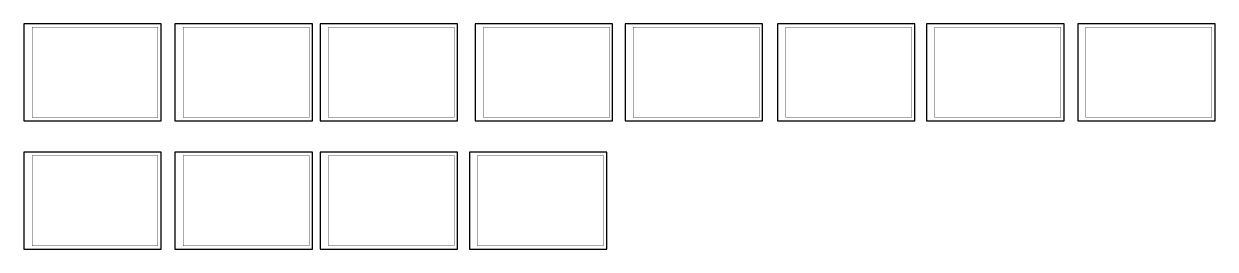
# Model space of a CAD drawing. Extents: x 380662 to 384336, y 3073712 to 3075492.
# Drawn here: x 382515 to 384336, y 3073712 to 3074056 of the extents above; entities that cross this region are included whole.
import ezdxf

# ---------------------------------------------------------------- set-up
doc = ezdxf.new("R2010")
doc.units = 0
doc.header["$LTSCALE"] = 0.5
doc.layers.add('TWT_TITLE', color=7, linetype='CONTINUOUS')

msp = doc.modelspace()

# ---------------------------------------------------------------- linework, layer by layer
at = {"layer": 'TWT_TITLE', "linetype": 'Continuous'}
for points in [[(382515, 3073908), (382725, 3073908), (382725, 3074056.5), (382515, 3074056.5)], [(382746, 3073908), (382956, 3073908), (382956, 3074056.5), (382746, 3074056.5)], [(382968, 3073908), (383178, 3073908), (383178, 3074056.5), (382968, 3074056.5)], [(383205, 3073908), (383415, 3073908), (383415, 3074056.5), (383205, 3074056.5)], [(383434, 3073908), (383644, 3073908), (383644, 3074056.5), (383434, 3074056.5)], [(383667, 3073908), (383877, 3073908), (383877, 3074056.5), (383667, 3074056.5)], [(383895, 3073908), (384105, 3073908), (384105, 3074056.5), (383895, 3074056.5)], [(384126, 3073908), (384336, 3073908), (384336, 3074056.5), (384126, 3074056.5)], [(382515, 3073711.5), (382725, 3073711.5), (382725, 3073860), (382515, 3073860)], [(382746, 3073711.5), (382956, 3073711.5), (382956, 3073860), (382746, 3073860)], [(382968, 3073711.5), (383178, 3073711.5), (383178, 3073860), (382968, 3073860)], [(383196, 3073711.5), (383406, 3073711.5), (383406, 3073860), (383196, 3073860)]]:
    msp.add_lwpolyline(points, close=True, dxfattribs=at)
at = {"layer": 'TWT_TITLE', "linetype": 'Continuous', "const_width": 0.5}
for points in [[(382527.5, 3073913), (382720, 3073913), (382720, 3074051.5), (382527.5, 3074051.5)], [(382758.5, 3073913), (382951, 3073913), (382951, 3074051.5), (382758.5, 3074051.5)], [(382980.5, 3073913), (383173, 3073913), (383173, 3074051.5), (382980.5, 3074051.5)], [(383217.5, 3073913), (383410, 3073913), (383410, 3074051.5), (383217.5, 3074051.5)], [(383446.5, 3073913), (383639, 3073913), (383639, 3074051.5), (383446.5, 3074051.5)], [(383679.5, 3073913), (383872, 3073913), (383872, 3074051.5), (383679.5, 3074051.5)], [(383907.5, 3073913), (384100, 3073913), (384100, 3074051.5), (383907.5, 3074051.5)], [(384138.5, 3073913), (384331, 3073913), (384331, 3074051.5), (384138.5, 3074051.5)], [(382527.5, 3073716.5), (382720, 3073716.5), (382720, 3073855), (382527.5, 3073855)], [(382758.5, 3073716.5), (382951, 3073716.5), (382951, 3073855), (382758.5, 3073855)], [(382980.5, 3073716.5), (383173, 3073716.5), (383173, 3073855), (382980.5, 3073855)], [(383208.5, 3073716.5), (383401, 3073716.5), (383401, 3073855), (383208.5, 3073855)]]:
    msp.add_lwpolyline(points, close=True, dxfattribs=at)
at = {"layer": 'TWT_TITLE', "linetype": 'Continuous', "const_width": 0.4}
for points in [[(382720, 3073913), (382720, 3074051.5)], [(382951, 3073913), (382951, 3074051.5)], [(383173, 3073913), (383173, 3074051.5)], [(383410, 3073913), (383410, 3074051.5)], [(383639, 3073913), (383639, 3074051.5)], [(383872, 3073913), (383872, 3074051.5)], [(384100, 3073913), (384100, 3074051.5)], [(384331, 3073913), (384331, 3074051.5)], [(382720, 3073716.5), (382720, 3073855)], [(382951, 3073716.5), (382951, 3073855)], [(383173, 3073716.5), (383173, 3073855)], [(383401, 3073716.5), (383401, 3073855)]]:
    msp.add_lwpolyline(points, dxfattribs=at)

doc.saveas('drawing.dxf')
